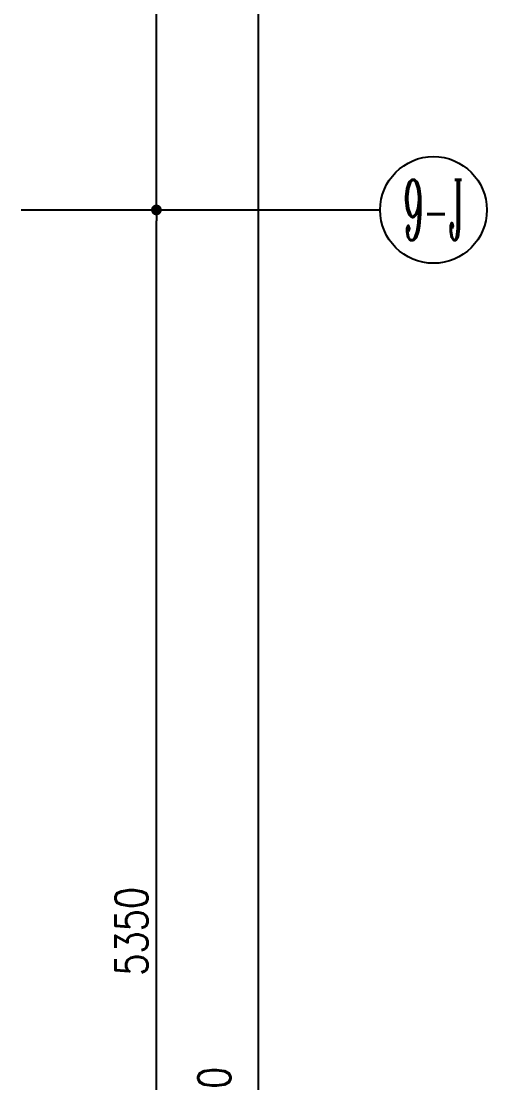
# Model space of a CAD drawing. Header units: inches. Extents: x -2597087 to 134135, y -662679 to 20000.
# Drawn here: x 19880 to 21609, y -14764 to -10828 of the extents above; entities that cross this region are included whole.
import ezdxf
from ezdxf.enums import TextEntityAlignment as Align

# ---------------------------------------------------------------- set-up
doc = ezdxf.new("R2010")
doc.units = ezdxf.units.IN
doc.header["$LTSCALE"] = 100
doc.header["$MEASUREMENT"] = 0
doc.layers.get('0').update_dxf_attribs({"linetype": 'CONTINUOUS'})
doc.layers.get('Defpoints').update_dxf_attribs({"linetype": 'CONTINUOUS'})
doc.layers.add('AXIS', color=3, linetype='CONTINUOUS')
doc.layers.add('AXIS_TEXT', color=7, linetype='CONTINUOUS', lineweight=0)
doc.styles.add('_TCH_AXIS', font='COMPLEX', dxfattribs={"bigfont": 'GBCBIG'})
doc.styles.add('COMPLEX', font='COMPLEX')
doc.styles.get("Standard").update_dxf_attribs({"font": 'txt.shx', "width": 0.8, "bigfont": 'GBCBIG.shx'})
doc.dimstyles.new('50', dxfattribs={"dimscale": 50, "dimtxt": 2.4, "dimasz": 0.8, "dimexe": 1.25, "dimexo": 0.6, "dimgap": 0.65, "dimtad": 1, "dimdec": 0, "dimdsep": 46, "dimtxsty": 'Standard', "dimblk1": 'DOT', "dimblk2": 'DOT', "dimsah": 1, "dimcen": 2.5, "dimclrd": 3, "dimclre": 3, "dimclrt": 3, "dimadec": 0, "dimazin": 0, "dimtfac": 1, "dimtdec": 0, "dimtix": 1, "dimtmove": 2, "dimatfit": 0, "dimldrblk": 'DOT', "dimfxl": 5, "dimfxlon": 1, "dimarcsym": 0})

# ---------------------------------------------------------------- blocks, each defined once
blk = doc.blocks.new('_Dot')
at = {"color": 0, "linetype": 'ByBlock', "lineweight": -2}
blk.add_line((-0.5, 0), (-1, 0), dxfattribs=at)
at = {"color": 0, "linetype": 'ByBlock', "const_width": 0.5}
blk.add_lwpolyline([(-0.25, 0, 1), (0.25, 0, 1)], format="xyb", close=True, dxfattribs=at)
blk = doc.blocks.new('*D1107')
at = {"layer": 'AXIS', "color": 3, "lineweight": -2, "transparency": 16777216}
for p, q in [((20510.9, -8277.5), (20823.4, -8277.5)), ((20760.9, -18837.5), (20760.9, -8317.5)), ((20510.9, -18877.5), (20823.4, -18877.5))]:
    blk.add_line(p, q, dxfattribs=at)
at = {"layer": 'Defpoints', "color": 0, "transparency": 16777216}
for p in [(19880.3, -8277.5), (20760.9, -8277.5), (19880.3, -18877.5)]:
    blk.add_point(p, dxfattribs=at)
at = {"layer": 'AXIS', "color": 3, "lineweight": -2, "transparency": 16777216, "xscale": 40, "yscale": 40, "zscale": 40}
for p, rotation in [((20760.9, -8277.5), 90), ((20760.9, -18877.5), 270)]:
    blk.add_blockref('_Dot', p, dxfattribs=dict(at, rotation=rotation))
at = {"layer": 'AXIS', "color": 3, "transparency": 16777216, "insert": (20597.2, -14910.5), "char_height": 120, "attachment_point": 5, "rotation": 90}
blk.add_mtext('10600', dxfattribs=at)
blk = doc.blocks.new('*D1110')
at = {"layer": 'AXIS', "color": 3, "lineweight": -2, "transparency": 16777216}
for p, q in [((20132.2, -11527.5), (20444.7, -11527.5)), ((20382.2, -16837.5), (20382.2, -11567.5)), ((20132.2, -16877.5), (20444.7, -16877.5))]:
    blk.add_line(p, q, dxfattribs=at)
at = {"layer": 'Defpoints', "color": 0, "transparency": 16777216}
for p in [(19880.3, -11527.5), (20382.2, -11527.5), (19880.3, -16877.5)]:
    blk.add_point(p, dxfattribs=at)
at = {"layer": 'AXIS', "color": 3, "lineweight": -2, "transparency": 16777216, "xscale": 40, "yscale": 40, "zscale": 40}
for p, rotation in [((20382.2, -11527.5), 90), ((20382.2, -16877.5), 270)]:
    blk.add_blockref('_Dot', p, dxfattribs=dict(at, rotation=rotation))
at = {"layer": 'AXIS', "color": 3, "transparency": 16777216, "insert": (20289.7, -14202.5), "char_height": 120, "attachment_point": 5, "rotation": 90}
blk.add_mtext('5350', dxfattribs=at)
blk = doc.blocks.new('*D1111')
at = {"layer": 'AXIS', "color": 3, "lineweight": -2, "transparency": 16777216}
for p, q in [((20132.2, -8877.5), (20444.7, -8877.5)), ((20382.2, -11487.5), (20382.2, -8917.5)), ((20132.2, -11527.5), (20444.7, -11527.5))]:
    blk.add_line(p, q, dxfattribs=at)
at = {"layer": 'Defpoints', "color": 0, "transparency": 16777216}
for p in [(19880.3, -8877.5), (20382.2, -8877.5), (19880.3, -11527.5)]:
    blk.add_point(p, dxfattribs=at)
at = {"layer": 'AXIS', "color": 3, "lineweight": -2, "transparency": 16777216, "xscale": 40, "yscale": 40, "zscale": 40}
for p, rotation in [((20382.2, -8877.5), 90), ((20382.2, -11527.5), 270)]:
    blk.add_blockref('_Dot', p, dxfattribs=dict(at, rotation=rotation))
at = {"layer": 'AXIS', "color": 3, "transparency": 16777216, "insert": (20289.7, -10202.5), "char_height": 120, "attachment_point": 5, "rotation": 90}
blk.add_mtext('2650', dxfattribs=at)
blk = doc.blocks.new('_AXISO')
blk.add_circle((0, 0), 0.5)
at = {"layer": 'AXIS_TEXT', "style": 'COMPLEX', "width": 1.041667}
blk.add_attdef('A', text='', height=0.56, dxfattribs=at).set_placement((-0.25, -0.28), (0.25, -0.28), align=Align.FIT)
blk = doc.blocks.new('DFG44EWDSDFG')
at = {"layer": 'AXIS'}
blk.add_line((19880.3, -11527.5), (21212.9, -11527.5), dxfattribs=at)
at = {"layer": 'AXIS', "linetype": 'ByBlock'}
ref = blk.add_blockref('_AXISO', (21410.8, -11527.5), dxfattribs=dict(at, xscale=395.7915966255836, yscale=395.7915966255836, zscale=395.7915966255836, rotation=180))
ref.add_attrib('A', '9-J', dxfattribs={"layer": 'AXIS_TEXT', "color": 1, "linetype": 'ByBlock', "height": 223.89, "style": '_TCH_AXIS', "width": 0.368421}).set_placement((21298.8, -11639.4), (21522.7, -11639.4), align=Align.FIT)
at = {"layer": 'AXIS'}
dim = blk.add_linear_dim(base=(20760.9, -8277.5), p1=(19880.3, -18877.5), p2=(19880.3, -8277.5), angle=90, dimstyle='50', override={"dimarcsym": 2}, dxfattribs=at)
dim.commit()
dim.dimension.update_dxf_attribs({"geometry": '*D1107', "text_midpoint": (20597.2, -14910.5), "dimtype": 129})
for p1, p2, picture, middle in [((19880.3, -11527.5), (19880.3, -8877.5), '*D1111', (20289.7, -10202.5)), ((19880.3, -16877.5), (19880.3, -11527.5), '*D1110', (20289.7, -14202.5))]:
    dim = blk.add_aligned_dim(p1=p1, p2=p2, distance=-502, dimstyle='50', override={"dimarcsym": 2}, dxfattribs=at)
    dim.commit()
    dim.dimension.update_dxf_attribs({"geometry": picture, "text_midpoint": middle})

msp = doc.modelspace()

# ---------------------------------------------------------------- block references
msp.add_blockref('DFG44EWDSDFG', (0, 0))

doc.saveas('drawing.dxf')
